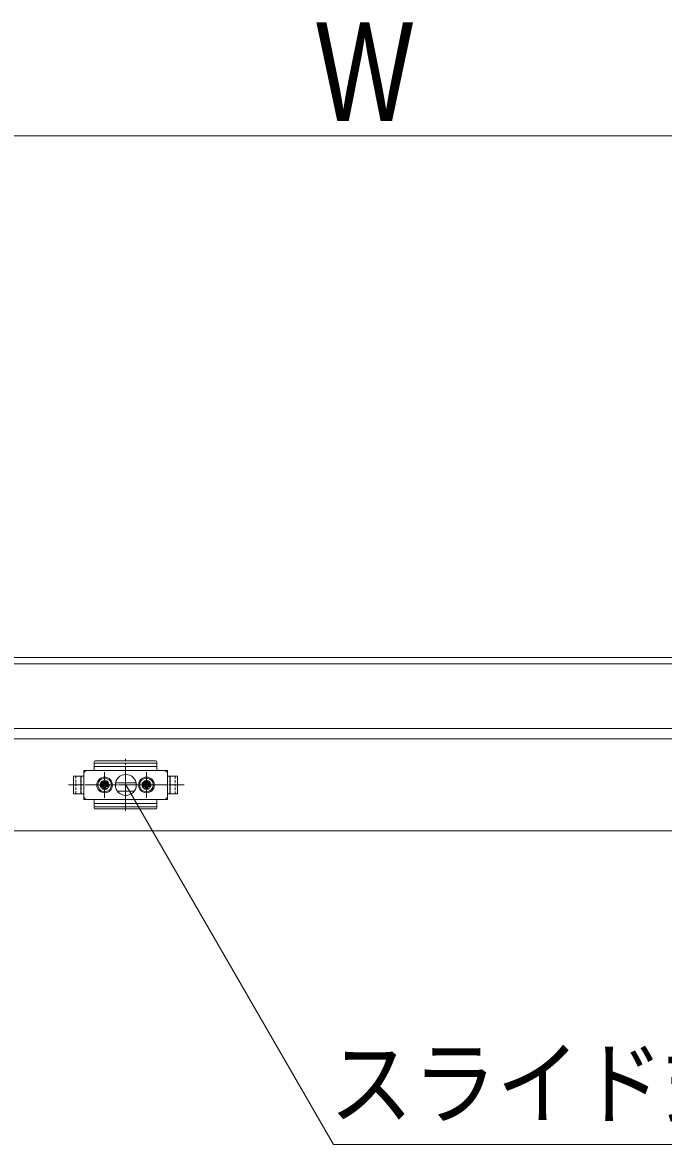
# Model space of a CAD drawing. Units: millimetres, scale not verified. Extents: x -6062 to 6062, y -3045 to 3045.
# Drawn here: x -3683 to -3376, y 1056 to 1593 of the extents above; entities that cross this region are included whole.
import ezdxf
from ezdxf.enums import TextEntityAlignment as Align

# ---------------------------------------------------------------- set-up
doc = ezdxf.new("R2010")
doc.units = ezdxf.units.MM
doc.header["$LTSCALE"] = 20
doc.linetypes.add('CHAIN1', pattern=[8, 5, -1, 1, -1])
doc.linetypes.add('DASHED1', pattern=[1.8, 1.2, -0.6])
for name, color, linetype, lineweight in [('0-2_2寸法-1', 7, 'Continuous', 9), ('0-3_2寸法-3', 7, 'Continuous', 9), ('0-4_3一般', 7, 'Continuous', 9)]:
    doc.layers.add(name, color=color, linetype=linetype, lineweight=lineweight)
doc.styles.add('ＭＳ ゴシック', font='')
doc.styles.add('ＭＳ Ｐゴシック', font='')
doc.styles.get('ＭＳ ゴシック').set_extended_font_data('MS Gothic')
doc.styles.get('ＭＳ Ｐゴシック').set_extended_font_data('MS PGothic')

# ---------------------------------------------------------------- blocks, each defined once
blk = doc.blocks.new('グループ-10')
at = {"layer": '0-4_3一般'}
for p, q in [((-42502, 25776.9), (-27078, 25776.9)), ((-27080, 25716.9), (-42500, 25716.9)), ((-27078, 25096.9), (-42502, 25096.9)), ((-42500, 25096.9), (-27080, 25096.9)), ((-37300, 24696.9), (-37320, 24676.9)), ((-37230, 24696.9), (-37320, 24696.9)), ((-37320, 24416.9), (-37320, 24696.9)), ((-37310, 24696.9), (-36530, 24696.9)), ((-37220, 24776.7), (-37220, 24766.1)), ((-37220, 24766.1), (-37220, 24756.1)), ((-37220, 24756.1), (-37220, 24706.9)), ((-36620, 24733.9), (-37220, 24733.9)), ((-36630, 24786.7), (-37210, 24786.7)), ((-36630, 24766.1), (-37210, 24766.1)), ((-36620, 24776.7), (-36620, 24756.1)), ((-36620, 24706.9), (-36620, 24756.1)), ((-36520, 24696.9), (-36610, 24696.9)), ((-36520, 24676.9), (-36540, 24696.9)), ((-36520, 24696.9), (-36520, 24416.9)), ((-36520, 24641.9), (-36520, 24696.9)), ((-37418, 24471.9), (-37418, 24641.9)), ((-37418, 24641.9), (-37320, 24641.9)), ((-37418, 24631.9), (-37418, 24481.9)), ((-37408, 24641.9), (-37320, 24641.9)), ((-37348, 24641.9), (-37348, 24471.9)), ((-37320, 24641.9), (-37320, 24686.9)), ((-37320, 24471.9), (-37320, 24641.9)), ((-36729.7, 24577.4), (-36728.6, 24597.1)), ((-36728.6, 24597.1), (-36726.1, 24576.7)), ((-36711.4, 24597.1), (-36713.9, 24576.7)), ((-36710.3, 24577.4), (-36711.4, 24597.1)), ((-36520, 24686.9), (-36520, 24641.9)), ((-36432, 24641.9), (-36520, 24641.9)), ((-36520, 24641.9), (-36520, 24471.9)), ((-36520, 24641.9), (-36422, 24641.9)), ((-36492, 24471.9), (-36492, 24641.9)), ((-36422, 24641.9), (-36422, 24471.9)), ((-36422, 24481.9), (-36422, 24631.9)), ((-37139.8, 24562.9), (-37136.7, 24562.9)), ((-37139.8, 24550.8), (-37136.7, 24550.9)), ((-37100.2, 24562.9), (-37103.3, 24562.9)), ((-37100.2, 24550.8), (-37103.3, 24550.9)), ((-36740.5, 24566.6), (-36760.1, 24565.5)), ((-36760.1, 24565.5), (-36739.8, 24562.9)), ((-36760.1, 24548.3), (-36739.8, 24550.8)), ((-36740.5, 24547.2), (-36760.1, 24548.3)), ((-36733.2, 24570), (-36740.5, 24566.6)), ((-36740.5, 24566.6), (-36736.7, 24562.9)), ((-36740.5, 24547.2), (-36736.7, 24550.9)), ((-36733.2, 24543.7), (-36740.5, 24547.2)), ((-36739.8, 24562.9), (-36736.7, 24562.9)), ((-36739.8, 24550.8), (-36736.7, 24550.9)), ((-36736.7, 24562.9), (-36729.4, 24566.3)), ((-36736.7, 24550.9), (-36729.4, 24547.5)), ((-36733.2, 24570), (-36729.7, 24577.4)), ((-36729.4, 24566.3), (-36733.2, 24570)), ((-36729.4, 24547.5), (-36733.2, 24543.7)), ((-36733.2, 24543.7), (-36729.7, 24536.4)), ((-36729.7, 24577.4), (-36726, 24573.6)), ((-36729.7, 24536.4), (-36726, 24540.1)), ((-36729.7, 24536.4), (-36728.6, 24516.7)), ((-36726, 24573.6), (-36729.4, 24566.3)), ((-36726, 24540.1), (-36729.4, 24547.5)), ((-36728.6, 24516.7), (-36726.1, 24537.1)), ((-36726.1, 24576.7), (-36726, 24573.6)), ((-36726.1, 24537.1), (-36726, 24540.1)), ((-36710.3, 24577.4), (-36714, 24573.6)), ((-36713.9, 24576.7), (-36714, 24573.6)), ((-36714, 24573.6), (-36710.6, 24566.3)), ((-36714, 24540.1), (-36710.6, 24547.5)), ((-36710.3, 24536.4), (-36714, 24540.1)), ((-36713.9, 24537.1), (-36714, 24540.1)), ((-36711.4, 24516.7), (-36713.9, 24537.1)), ((-36710.3, 24536.4), (-36711.4, 24516.7)), ((-36710.6, 24566.3), (-36706.8, 24570)), ((-36703.3, 24562.9), (-36710.6, 24566.3)), ((-36703.3, 24550.9), (-36710.6, 24547.5)), ((-36710.6, 24547.5), (-36706.8, 24543.7)), ((-36706.8, 24570), (-36710.3, 24577.4)), ((-36706.8, 24543.7), (-36710.3, 24536.4)), ((-36706.8, 24570), (-36699.5, 24566.6)), ((-36706.8, 24543.7), (-36699.5, 24547.2)), ((-36699.5, 24566.6), (-36703.3, 24562.9)), ((-36700.2, 24562.9), (-36703.3, 24562.9)), ((-36699.5, 24547.2), (-36703.3, 24550.9)), ((-36700.2, 24550.8), (-36703.3, 24550.9)), ((-36679.9, 24565.5), (-36700.2, 24562.9)), ((-36679.9, 24548.3), (-36700.2, 24550.8)), ((-36699.5, 24566.6), (-36679.9, 24565.5)), ((-36699.5, 24547.2), (-36679.9, 24548.3)), ((-37320, 24471.9), (-37418, 24471.9)), ((-37320, 24471.9), (-37408, 24471.9)), ((-37320, 24426.9), (-37320, 24471.9)), ((-37320, 24436.9), (-37300, 24416.9)), ((-37320, 24416.9), (-37230, 24416.9)), ((-36530, 24416.9), (-37310, 24416.9)), ((-37220, 24406.9), (-37220, 24357.7)), ((-37220, 24379.9), (-36620, 24379.9)), ((-36620, 24357.7), (-36620, 24406.9)), ((-36610, 24416.9), (-36520, 24416.9)), ((-36540, 24416.9), (-36520, 24436.9)), ((-36520, 24471.9), (-36432, 24471.9)), ((-36520, 24416.9), (-36520, 24471.9)), ((-36520, 24471.9), (-36520, 24426.9)), ((-36422, 24471.9), (-36520, 24471.9)), ((-37220, 24347.7), (-37220, 24357.7)), ((-37220, 24347.7), (-37220, 24337.1)), ((-37210, 24347.7), (-36630, 24347.7)), ((-37210, 24327.1), (-36630, 24327.1)), ((-36620, 24347.7), (-36620, 24357.7)), ((-36620, 24337.1), (-36620, 24347.7)), ((-58550, 24116.9), (-26790, 24116.9))]:
    blk.add_line(p, q, dxfattribs=at)
at = {"layer": '0-4_3一般', "linetype": 'CHAIN1'}
for p, q in [((-36920, 24309.2), (-36920, 24805.4)), ((-36920, 24393.1), (-36920, 24714.2)), ((-37120, 24678.3), (-37120, 24433.9)), ((-37120, 24451.9), (-37120, 24661.9)), ((-37120, 24600.9), (-37120, 24512.9)), ((-36720, 24678.3), (-36720, 24433.9)), ((-36720, 24451.9), (-36720, 24661.9)), ((-36720, 24481.5), (-36720, 24633.4)), ((-36720, 24600.9), (-36720, 24512.9)), ((-37466.3, 24556.9), (-36368.3, 24556.9)), ((-36358.9, 24556.9), (-37456.9, 24556.9)), ((-37245, 24556.9), (-36997, 24556.9)), ((-37225, 24556.9), (-37055, 24556.9)), ((-37164, 24556.9), (-37076, 24556.9)), ((-37035, 24556.9), (-37015, 24556.9)), ((-36845, 24556.9), (-36597, 24556.9)), ((-36825, 24556.9), (-36655, 24556.9)), ((-36764, 24556.9), (-36676, 24556.9)), ((-36635, 24556.9), (-36615, 24556.9))]:
    blk.add_line(p, q, dxfattribs=at)
at = {"layer": '0-4_3一般', "linetype": 'DASHED1'}
for p, q in [((-37394, 24641.9), (-37394, 24471.9)), ((-37344, 24471.9), (-37344, 24641.9)), ((-36496, 24641.9), (-36496, 24471.9)), ((-36446, 24471.9), (-36446, 24641.9)), ((-37055, 24556.9), (-37035, 24556.9)), ((-36655, 24556.9), (-36635, 24556.9))]:
    blk.add_line(p, q, dxfattribs=at)
at = {"layer": '0-4_3一般'}
for points in [[(-58550, 24116.9), (-58550, 24996.9), (-26790, 24996.9), (-26790, 24116.9)], [(-37129.7, 24577.4), (-37128.6, 24597.1), (-37126.1, 24576.7), (-37126, 24573.6)], [(-37110.3, 24577.4), (-37111.4, 24597.1), (-37113.9, 24576.7), (-37114, 24573.6)], [(-37140.5, 24566.6), (-37160.1, 24565.5), (-37139.8, 24562.9)], [(-37140.5, 24547.2), (-37160.1, 24548.3), (-37139.8, 24550.8)], [(-37133.2, 24570), (-37140.5, 24566.6), (-37136.7, 24562.9), (-37129.4, 24566.3)], [(-37133.2, 24543.7), (-37129.7, 24536.4), (-37126, 24540.1), (-37129.4, 24547.5)], [(-37129.7, 24536.4), (-37128.6, 24516.7), (-37126.1, 24537.1), (-37126, 24540.1)], [(-37106.8, 24570), (-37110.3, 24577.4), (-37114, 24573.6), (-37110.6, 24566.3)], [(-37110.3, 24536.4), (-37111.4, 24516.7), (-37113.9, 24537.1), (-37114, 24540.1)], [(-37106.8, 24543.7), (-37099.5, 24547.2), (-37103.3, 24550.9), (-37110.6, 24547.5)], [(-37099.5, 24566.6), (-37079.9, 24565.5), (-37100.2, 24562.9)], [(-37099.5, 24547.2), (-37079.9, 24548.3), (-37100.2, 24550.8)]]:
    blk.add_lwpolyline(points, dxfattribs=at)
for points in [[(-37133.2, 24543.7), (-37140.5, 24547.2), (-37136.7, 24550.9), (-37129.4, 24547.5)], [(-37133.2, 24570), (-37129.7, 24577.4), (-37126, 24573.6), (-37129.4, 24566.3)], [(-37106.8, 24543.7), (-37110.3, 24536.4), (-37114, 24540.1), (-37110.6, 24547.5)], [(-37106.8, 24570), (-37099.5, 24566.6), (-37103.3, 24562.9), (-37110.6, 24566.3)]]:
    blk.add_lwpolyline(points, close=True, dxfattribs=at)
for centre, radius in [((-37120, 24556.9), 75), ((-37120, 24556.9), 65), ((-36720, 24556.9), 75), ((-36720, 24556.9), 65)]:
    blk.add_circle(centre, radius, dxfattribs=at)
at = {"layer": '0-4_3一般', "linetype": 'DASHED1'}
for centre, radius in [((-37120, 24556.9), 42), ((-37120, 24556.9), 40), ((-37120, 24556.9), 40), ((-37120, 24556.9), 32.4), ((-37120, 24556.9), 30), ((-36720, 24556.9), 42), ((-36720, 24556.9), 40), ((-36720, 24556.9), 40), ((-36720, 24556.9), 32.4), ((-36720, 24556.9), 30)]:
    blk.add_circle(centre, radius, dxfattribs=at)
at = {"layer": '0-4_3一般'}
for centre, radius, start, end in [((-37310, 24686.9), 10, 90, 180), ((-37230, 24706.9), 10, 270, 0), ((-37210, 24776.7), 10, 90, 180), ((-37210, 24756.1), 10, 90, 180), ((-36630, 24776.7), 10, 0, 90), ((-36630, 24756.1), 10, 0, 90), ((-36610, 24706.9), 10, 180, 270), ((-36530, 24686.9), 10, 0, 90), ((-37408, 24631.9), 10, 90, 180), ((-37120, 24551.9), 46, 79.19486, 100.80514), ((-36720, 24551.9), 46, 79.19486, 100.80514), ((-36432, 24631.9), 10, 0, 90), ((-37408, 24481.9), 10, 180, 270), ((-37115, 24556.9), 46, 169.19486, 180), ((-37115, 24556.9), 46, 180, 190.80514), ((-37120, 24556.9), 20.7, 162.98773, 197.01227), ((-37120, 24561.8), 46, 259.19486, 280.80514), ((-37120, 24556.9), 20.7, 72.98773, 107.01227), ((-37120, 24556.9), 20.7, 252.98773, 287.01227), ((-37120, 24556.9), 20.7, 342.98773, 17.01227), ((-37125, 24556.9), 46, 0, 10.80514), ((-37125, 24556.9), 46, 349.19486, 0), ((-36715, 24556.9), 46, 169.19486, 180), ((-36715, 24556.9), 46, 180, 190.80514), ((-36720, 24556.9), 20.7, 162.98773, 197.01227), ((-36720, 24561.8), 46, 259.19486, 280.80514), ((-36720, 24556.9), 20.7, 72.98773, 107.01227), ((-36720, 24556.9), 20.7, 252.98773, 287.01227), ((-36720, 24556.9), 20.7, 342.98773, 17.01227), ((-36725, 24556.9), 46, 0, 10.80514), ((-36725, 24556.9), 46, 349.19486, 0), ((-36432, 24481.9), 10, 270, 0), ((-37310, 24426.9), 10, 180, 270), ((-37230, 24406.9), 10, 0, 90), ((-36610, 24406.9), 10, 90, 180), ((-36530, 24426.9), 10, 270, 0), ((-37210, 24357.7), 10, 180, 270), ((-37210, 24337.1), 10, 180, 270), ((-36630, 24357.7), 10, 270, 0), ((-36630, 24337.1), 10, 270, 0)]:
    blk.add_arc(centre, radius, start, end, dxfattribs=at)

msp = doc.modelspace()

# ---------------------------------------------------------------- linework, layer by layer
at = {"layer": '0-2_2寸法-1'}
msp.add_line((-2328.21, 1538.34), (-4709.79, 1538.34), dxfattribs=at)
at = {"layer": '0-3_2寸法-3'}
for p, q in [((-3633.18, 1232.84), (-3633.55, 1232.84)), ((-3633.18, 1232.84), (-3633.55, 1232.84)), ((-3628.47, 1228.84), (-3638.26, 1228.84)), ((-3629.37, 1224.84), (-3637.36, 1224.84))]:
    msp.add_line(p, q, dxfattribs=at)
msp.add_lwpolyline([(-3633.36, 1227.84), (-3534.06, 1055.84), (-3129.69, 1055.84)], dxfattribs=at)
msp.add_circle((-3633.36, 1227.84), 5.01, dxfattribs=at)
msp.add_circle((-3633.36, 1227.84), 5.01, dxfattribs=at)

# ---------------------------------------------------------------- block references
at = {"layer": '0-4_3一般', "xscale": 0.05, "yscale": 0.05}
msp.add_blockref('グループ-10', (-1787.5, 0), dxfattribs=at)

# ---------------------------------------------------------------- texts
at = {"layer": '0-2_2寸法-1', "style": 'ＭＳ Ｐゴシック', "width": 0.8}
msp.add_text('W', height=47.17, dxfattribs=at).set_placement((-3542.46, 1531.27), align=Align.BOTTOM_LEFT)
at = {"layer": '0-3_2寸法-3', "style": 'ＭＳ ゴシック', "width": 0.9}
msp.add_text('スライド式受け金具', height=32.55, dxfattribs=at).set_placement((-3535.99, 1059.19), align=Align.BOTTOM_LEFT)

doc.saveas('drawing.dxf')
